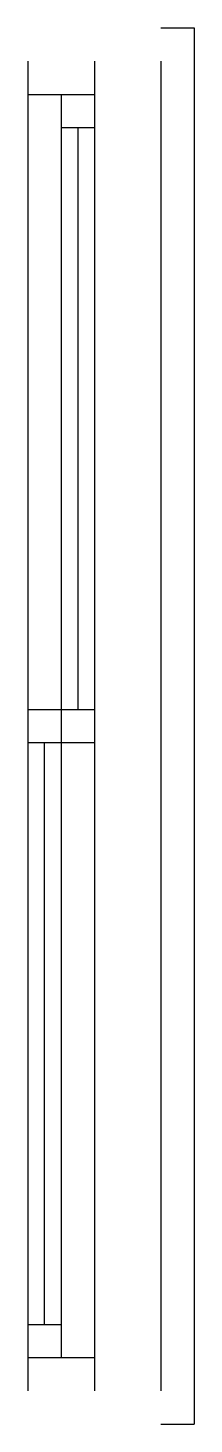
# Model space of a CAD drawing. Extents: x 281 to 306, y 888 to 1098.
import ezdxf

# ---------------------------------------------------------------- set-up
doc = ezdxf.new("R2010")
doc.units = 0
doc.header["$LTSCALE"] = 30
doc.header["$MEASUREMENT"] = 0
doc.layers.get('0').update_dxf_attribs({"linetype": 'CONTINUOUS'})

msp = doc.modelspace()

# ---------------------------------------------------------------- linework, layer by layer
for p, q in [((301.34, 1098.26), (306.34, 1098.26)), ((306.34, 1098.26), (306.34, 888.26)), ((281.34, 1093.26), (281.34, 893.26)), ((291.34, 1093.26), (291.34, 893.26)), ((301.34, 1093.26), (301.34, 893.26)), ((281.34, 1088.26), (291.34, 1088.26)), ((286.34, 1088.26), (286.34, 898.26)), ((286.34, 1083.26), (291.34, 1083.26)), ((288.84, 1083.26), (288.84, 995.76)), ((281.34, 995.76), (291.34, 995.76)), ((281.34, 990.76), (291.34, 990.76)), ((283.84, 903.26), (283.84, 990.76)), ((281.34, 903.26), (286.34, 903.26)), ((281.34, 898.26), (291.34, 898.26)), ((301.34, 888.26), (306.34, 888.26))]:
    msp.add_line(p, q)

doc.saveas('drawing.dxf')
